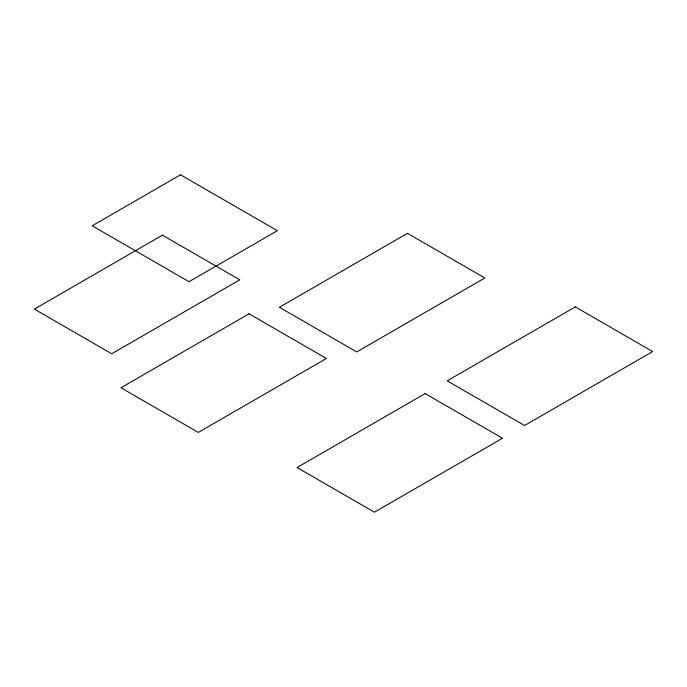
<?xml version="1.0" encoding="UTF-8"?>
<svg xmlns="http://www.w3.org/2000/svg" width="687" height="687" viewBox="0 0 687 687"><rect width="100%" height="100%" fill="white"/><g stroke="black" fill="none" stroke-linecap="round" stroke-linejoin="round"><path stroke-width="1.03" d="M180.535 174.807L92.195 225.808L189.011 281.704L277.342 230.703L180.535 174.807M162.433 235.169L34.35 309.116L111.706 353.779L239.789 279.832L162.433 235.169M249.046 313.813L120.964 387.76L198.32 432.424L326.402 358.477L249.046 313.813M407.46 233.322L279.386 307.269L356.742 351.933L484.824 277.986L407.46 233.322M425.141 393.582L297.059 467.529L374.424 512.193L502.498 438.246L425.141 393.582M575.294 306.9L447.211 380.838L524.567 425.502L652.65 351.555L575.294 306.9"/></g></svg>
